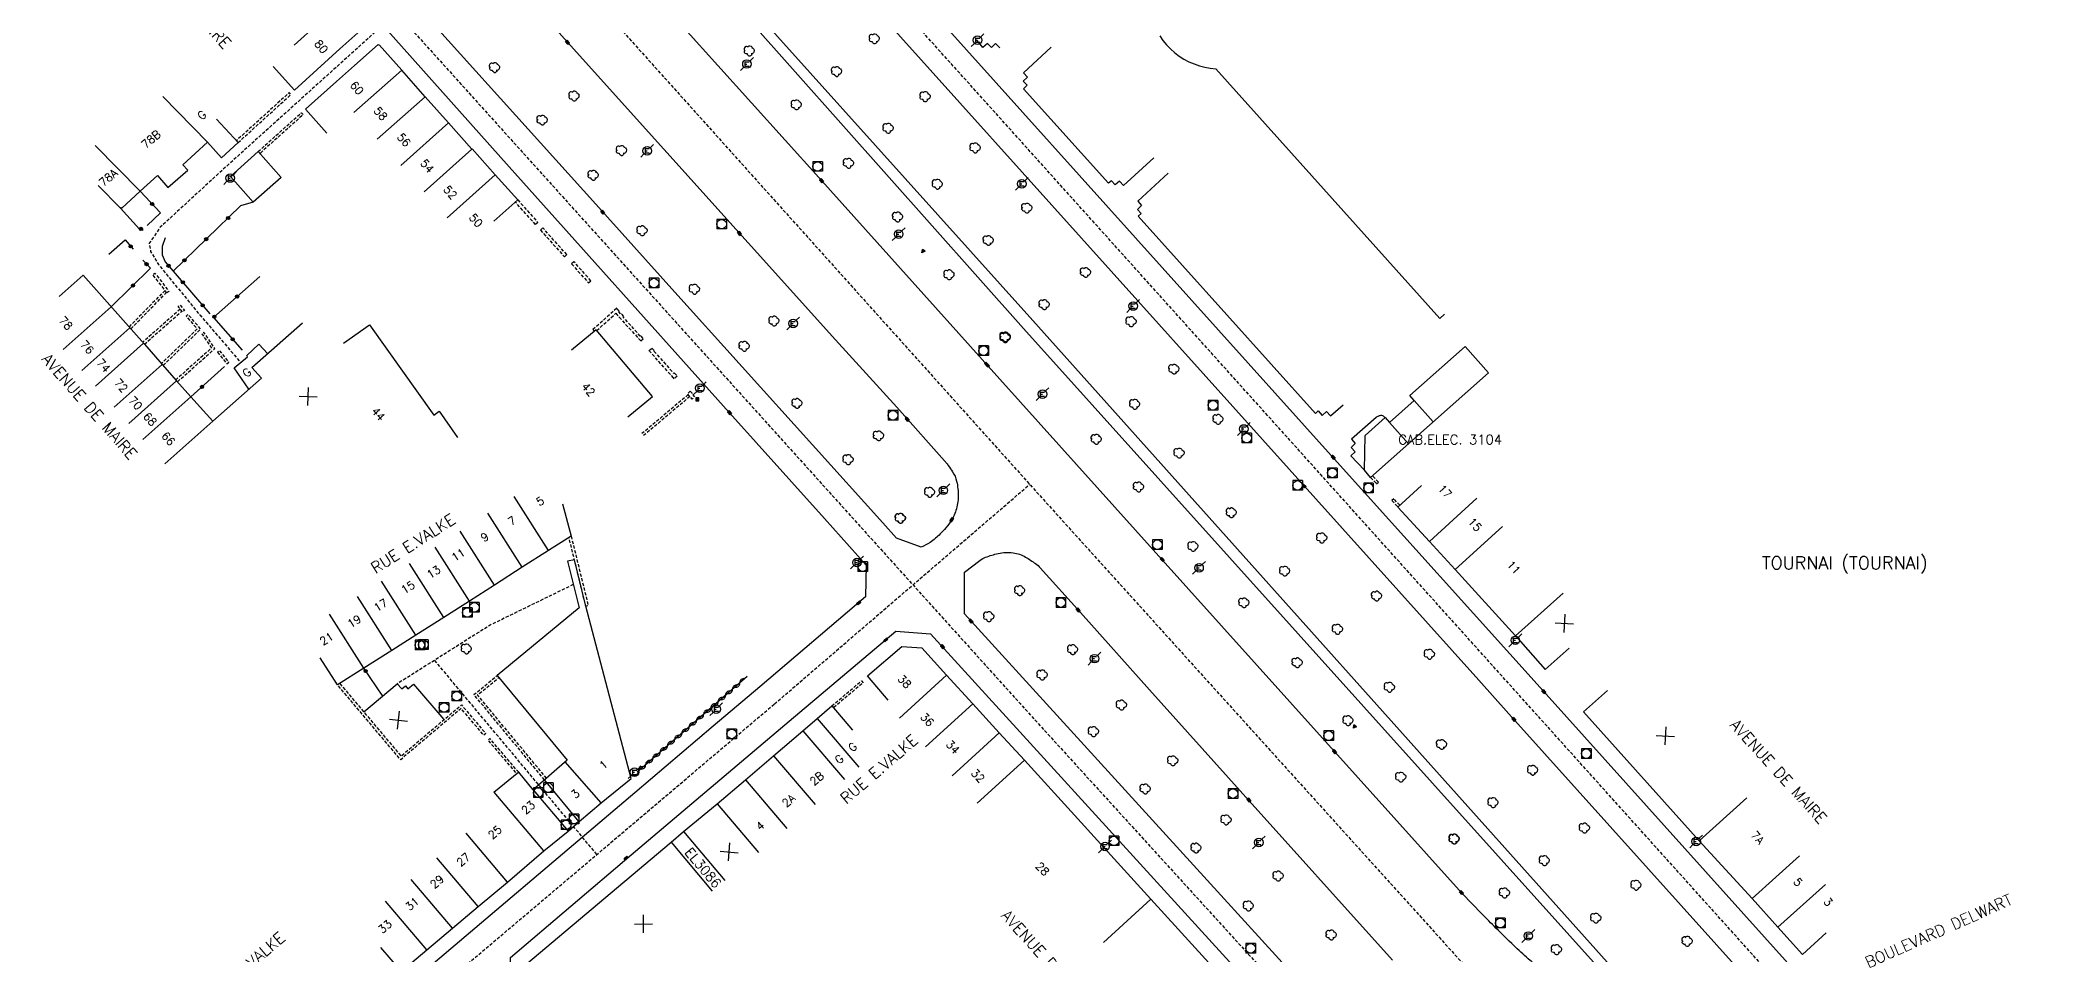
# Model space of a CAD drawing. Header units: millimetres. Extents: x 79000 to 80000, y 145000 to 146001.
# Drawn here: x 79686.9 to 80000, y 145202 to 145345 of the extents above; entities that cross this region are included whole.
import ezdxf
from ezdxf.enums import TextEntityAlignment as Align

# ---------------------------------------------------------------- set-up
doc = ezdxf.new("R2010")
doc.units = ezdxf.units.MM
doc.linetypes.add('DASHED', pattern=[0.75, 0.5, -0.25])
doc.layers.get('0').update_dxf_attribs({"linetype": 'CONTINUOUS'})
for name, color, linetype in [('W0001', 6, 'DASHED'), ('W0008', 7, 'CONTINUOUS'), ('W0100', 7, 'CONTINUOUS'), ('W0112', 1, 'DASHED'), ('W0300', 7, 'CONTINUOUS'), ('W0310', 3, 'CONTINUOUS'), ('W0322', 7, 'CONTINUOUS'), ('W0330', 7, 'CONTINUOUS'), ('W0400', 7, 'CONTINUOUS'), ('W0420', 7, 'CONTINUOUS'), ('W0471', 7, 'CONTINUOUS'), ('W0851', 7, 'CONTINUOUS'), ('W0980', 7, 'CONTINUOUS'), ('W0984', 7, 'CONTINUOUS'), ('W0989', 7, 'CONTINUOUS'), ('W0991', 7, 'CONTINUOUS'), ('W1102', 7, 'CONTINUOUS')]:
    doc.layers.add(name, color=color, linetype=linetype)
doc.styles.get("Standard").update_dxf_attribs({"font": 'romans.shx', "width": 0.85})

# ---------------------------------------------------------------- blocks, each defined once
blk = doc.blocks.new('T400')
for p, q in [((-0.15, 0.3), (0.15, 0.3)), ((-0.15, -0.25), (-0.15, 0.3)), ((-0.15, 0.15), (0.15, 0.15)), ((-0.15, 0), (0.15, 0)), ((0.15, 0.3), (0.15, -0.25)), ((-0.15, -0.15), (0.15, -0.15)), ((-0.15, -0.25), (-0.15, -0.3)), ((-0.15, -0.3), (0.15, -0.3)), ((0.15, -0.3), (0.15, -0.25))]:
    blk.add_line(p, q)
blk = doc.blocks.new('T300')
for p, q in [((-0.8, 0.51), (-0.86, 0.34)), ((-0.86, 0.34), (-0.86, 0.17)), ((-0.86, 0.17), (-0.74, 0.06)), ((-0.69, 0.63), (-0.8, 0.51)), ((-0.8, -0.06), (-0.74, 0.06)), ((-0.74, 0.06), (-0.69, 0.11)), ((-0.57, 0.69), (-0.69, 0.63)), ((-0.46, 0.69), (-0.57, 0.69)), ((-0.29, 0.63), (-0.46, 0.69)), ((-0.29, 0.63), (-0.17, 0.74)), ((-0.23, 0.57), (-0.29, 0.63)), ((-0.17, 0.74), (-0.06, 0.8)), ((-0.06, 0.8), (0.06, 0.8)), ((0.06, 0.8), (0.23, 0.74)), ((0.23, 0.74), (0.34, 0.63)), ((0.34, 0.63), (0.4, 0.51)), ((0.46, 0.46), (0.34, 0.46)), ((0.4, 0.51), (0.4, 0.46)), ((0.57, 0.4), (0.46, 0.46)), ((0.57, 0.4), (0.69, 0.29)), ((0.69, 0.29), (0.74, 0.17)), ((0.74, 0.06), (0.69, -0.17)), ((0.74, 0.17), (0.74, 0.06)), ((-0.8, -0.17), (-0.8, -0.06)), ((-0.8, -0.23), (-0.8, -0.17)), ((-0.74, -0.34), (-0.8, -0.23)), ((-0.69, -0.4), (-0.74, -0.34)), ((-0.51, -0.46), (-0.69, -0.4)), ((-0.4, -0.46), (-0.51, -0.46)), ((-0.4, -0.46), (-0.34, -0.46)), ((-0.34, -0.46), (-0.34, -0.4)), ((-0.34, -0.51), (-0.34, -0.46)), ((-0.29, -0.63), (-0.34, -0.51)), ((-0.17, -0.74), (-0.29, -0.63)), ((-0.06, -0.8), (-0.17, -0.74)), ((0.06, -0.8), (-0.06, -0.8)), ((0.17, -0.74), (0.06, -0.8)), ((0.23, -0.69), (0.17, -0.74)), ((0.29, -0.46), (0.23, -0.46)), ((0.29, -0.63), (0.23, -0.69)), ((0.46, -0.4), (0.29, -0.46)), ((0.34, -0.51), (0.29, -0.63)), ((0.34, -0.51), (0.34, -0.46)), ((0.57, -0.34), (0.46, -0.4)), ((0.63, -0.29), (0.57, -0.34)), ((0.69, -0.17), (0.63, -0.29))]:
    blk.add_line(p, q)
blk = doc.blocks.new('T471')
for p, q in [((-0.333334, 0.333334), (-0.333334, -0.333334)), ((-0.333334, 0.333334), (0.333334, 0.333334)), ((-0.333334, 0), (0, 0)), ((0.500001, 0.500001), (1.000002, 1.000002)), ((-0.500001, -0.500001), (-1.000002, -1.000002)), ((-0.333334, -0.333334), (0.333334, -0.333334))]:
    blk.add_line(p, q)
blk.add_ellipse((0, 0), major_axis=(0.471405, 0.471405), ratio=1, start_param=5.4977871438, end_param=11.780972451)
blk = doc.blocks.new('t330o')
at = {"color": 0, "linetype": 'Continuous'}
for p, q in [((0.25, -0.25), (-0.25, 0.25)), ((-0.25, -0.25), (0.25, 0.25)), ((-0.25, 0.25), (-0.25, -0.25)), ((0.25, 0.25), (-0.25, 0.25)), ((0.25, -0.25), (0.25, 0.25)), ((-0.25, -0.25), (0.25, -0.25)), ((-0.25, -0.25), (-0.25, -0.25))]:
    blk.add_line(p, q, dxfattribs=at)
blk = doc.blocks.new('T420')
for p, q in [((0.75, 0.75), (-0.75, 0.75)), ((-0.75, 0.75), (-0.75, -0.75)), ((0.75, 0.75), (0.75, -0.75)), ((0.75, -0.75), (-0.75, -0.75))]:
    blk.add_line(p, q)
blk.add_ellipse((0, 0), major_axis=(-0.53, 0.53), ratio=1, start_param=3.926991, end_param=10.210176)
blk = doc.blocks.new('T851')
for p, q in [((-0.25, -0.15), (0, 0.32)), ((0, 0.32), (0.25, -0.15)), ((-0.25, -0.15), (0.25, -0.15))]:
    blk.add_line(p, q)
for major_axis in [(-0.106, 0.106), (-0.0354, 0.0354), (-0.0236, 0.0236)]:
    blk.add_ellipse((0, 0), major_axis=major_axis, ratio=1, start_param=3.926991, end_param=10.210176)
blk = doc.blocks.new('t991o')
at = {"color": 0, "linetype": 'Continuous'}
for p, q in [((-1, 1), (1, -1)), ((-1, -1), (1, 1))]:
    blk.add_line(p, q, dxfattribs=at)
blk = doc.blocks.new('t310o')
at = {"color": 0, "linetype": 'Continuous'}
for centre, start, end in [((-0.5, 0.38), 216.8699, 323.1304), ((0.5, -0.37), 36.8699, 143.1303)]:
    blk.add_arc(centre, 0.625, start, end, dxfattribs=at)
blk = doc.blocks.new('t322o')
at = {"color": 0, "linetype": 'Continuous'}
for radius in [0.25, 0.15]:
    blk.add_circle((0, 0), radius, dxfattribs=at)

msp = doc.modelspace()

# ---------------------------------------------------------------- linework, layer by layer
at = {"layer": 'W0001', "flags": 128}
for points in [[(79963.09, 145165.44), (79969.09, 145174.02), (79969.71, 145184.44), (79966.09, 145189.08), (79959.38, 145196.61), (79770.61, 145406.59), (79726.89, 145455.18), (79724, 145458.49), (79721.42, 145461.79), (79719.42, 145464.75)], [(79690.56, 145449.1), (79706.95, 145426.67), (79719.23, 145411.81), (79842.81, 145274.16), (79940.23, 145166.35)], [(79671.84, 145435.86), (79677.01, 145426.35), (79683.72, 145416.76), (79694.77, 145402.83), (79702.61, 145393.65), (79840.04, 145241.3), (79925.63, 145147.29), (79924.76, 145138.37), (79910.66, 145105.29)], [(79742.62, 145349.3), (79715.52, 145324.82), (79705.68, 145315.76), (79703.97, 145313.26), (79704.19, 145311.99), (79705.42, 145309.93), (79711.86, 145302.09), (79718.27, 145294.63)], [(79801.66, 145241.25), (79841.54, 145275.58)], [(79770.22, 145259.91), (79757.24, 145253.57), (79742.71, 145244.38), (79742.71, 145244.38)], [(79773.91, 145217.73), (79748.56, 145248.08)], [(79694.83, 145150.69), (79801.66, 145241.25)]]:
    msp.add_lwpolyline(points, dxfattribs=at)
at = {"layer": 'W0008'}
for points in [[(79642.24, 145353.74), (79648.71, 145360.91), (79683.16, 145399.03), (79685.43, 145401.53, -0.027578), (79685.61, 145401.7, -0.008218), (79686.25, 145402.24, -0.101776), (79687.23, 145402.77, -0.072139), (79688.78, 145402.99, -0.071548), (79690.26, 145402.77, -0.110982), (79691.1, 145402.29, -0.008578), (79691.81, 145401.64, -0.018846), (79692.11, 145401.32), (79713.25, 145377.7), (79739.05, 145348.9), (79760.2, 145325.21), (79793.68, 145287.79), (79809.5, 145270.24), (79816.01, 145262.96), (79815.9, 145257.98), (79799.35, 145243.95)], [(79805.91, 145400.51), (79796.64, 145389.29, 0.027193), (79796.39, 145388.95, 0.009325), (79795.73, 145387.91, 0.093489), (79795.19, 145386.46, 0.107732), (79795.25, 145385.11, 0.060169), (79795.76, 145383.82, 0.058218), (79796.59, 145382.65), (79801.11, 145377.61), (79888.65, 145280.11), (79922.21, 145242.77), (79968.79, 145190.95), (79977.7, 145181.11, 0.039142), (79979.29, 145179.61, 0.04112), (79981.01, 145178.45, 0.112042), (79982.95, 145177.87, 0.069686), (79986.16, 145178.1, 0.016828), (79989.66, 145178.97, 0.033571), (79991.37, 145179.58), (80000, 145183.36)], [(79756.49, 145359.03), (79770.74, 145343.16), (79811.22, 145298.16), (79820.79, 145287.66), (79828.62, 145278.78, -0.02626), (79828.82, 145278.51, -0.007294), (79829.5, 145277.53, -0.091566), (79830.12, 145276.08, -0.059628), (79830.37, 145273.69, -0.071009), (79830.02, 145271.51, -0.075837), (79829.12, 145269.65, -0.033791), (79828.22, 145268.53, -0.024879), (79826.84, 145267.15, -0.046284), (79825.98, 145266.5, -0.031266), (79824.57, 145265.76), (79820.73, 145267.14), (79818.57, 145269.54), (79785.63, 145306.13), (79773.73, 145319.39), (79718.96, 145380.17)], [(79897.06, 145286.02, 0.099097), (79896.69, 145286.3, 0.152603), (79896.38, 145286.33, 0.050888), (79895.91, 145286.2, 0.086787), (79895.66, 145286.05), (79891.82, 145282.65), (79892.41, 145281.96), (79891.74, 145281.34), (79892.38, 145280.66), (79891.72, 145280.05), (79893.84, 145277.78)], [(79900.79, 145179.11), (79831.37, 145255.33), (79831.36, 145261.87), (79833.77, 145263.7, -0.071878), (79834.65, 145264.18, -0.034939), (79836.61, 145264.77, -0.087597), (79838.95, 145264.88, -0.100187), (79840.9, 145264.21, -0.027406), (79842.45, 145263.19, -0.050449), (79843.19, 145262.52), (79849.47, 145255.53), (79860.27, 145243.48), (79874.41, 145227.69), (79898.21, 145201.18, -0.002947)], [(79920.03, 145200.91, -0.019812), (79917.71, 145202.97, -0.003594), (79914.38, 145206.22, -0.005311), (79912.17, 145208.46), (79909.13, 145211.6)]]:
    msp.add_lwpolyline(points, format="xyb", dxfattribs=at)
for points in [[(79793.08, 145377.08), (79877.91, 145282.59), (79911.69, 145244.96), (79916.41, 145239.72), (79965.12, 145185.44)], [(79776.36, 145372.24), (79840.58, 145299.96), (79936.64, 145193.05)], [(79938.43, 145193.42), (79842.02, 145301.18), (79777.56, 145373.01)], [(79909.13, 145211.6), (79860.85, 145265.33), (79834.11, 145295.12), (79808.59, 145323.53), (79782.31, 145352.8)], [(79860.93, 145326.64), (79856.18, 145322.31), (79855.57, 145322.97), (79854.91, 145322.38), (79854.3, 145323.03), (79853.86, 145322.67), (79840.59, 145337.43), (79841.14, 145337.96), (79840.53, 145338.62), (79841.2, 145339.25), (79840.59, 145339.91), (79844.91, 145343.91)], [(79863.16, 145324.2), (79858.43, 145319.83), (79859.02, 145319.17), (79858.36, 145318.57), (79858.95, 145317.9), (79858.49, 145317.49), (79886.17, 145286.68), (79886.63, 145287.07), (79887.25, 145286.33), (79887.93, 145286.99), (79888.54, 145286.27), (79890.49, 145288.03)], [(79803.96, 145238.55), (79820.61, 145252.63), (79826.05, 145252.21), (79895.83, 145175.61), (79912.77, 145156.97), (79921.54, 145147.18), (79922.55, 145141.97), (79919.38, 145134.51), (79907.44, 145106.66)]]:
    msp.add_lwpolyline(points, dxfattribs=at)
at = {"layer": 'W0008', "flags": 128}
for points in [[(79836.85, 145343.84), (79836.22, 145344.49), (79835.57, 145343.87), (79834.96, 145344.51), (79834.24, 145343.89), (79833.33, 145344.96)], [(79885.31, 145110.28), (79866.96, 145122.88), (79830.76, 145147.73), (79795.59, 145171.89), (79760.61, 145195.97), (79760.42, 145201.63), (79779.29, 145217.65), (79803.96, 145238.55)]]:
    msp.add_lwpolyline(points, dxfattribs=at)
msp.add_lwpolyline([(79799.35, 145243.95), (79792.08, 145237.79), (79779.85, 145227.38), (79744.57, 145197.47), (79721.55, 145177.97), (79703.89, 145162.99), (79698.98, 145158.88, -0.044144), (79698.49, 145158.54, -0.049931), (79698.01, 145158.32, -0.047065), (79697.46, 145158.2, -0.03493), (79696.69, 145158.15), (79691.72, 145158.18, -0.042892), (79690.96, 145158.25, -0.044765), (79690.26, 145158.44, -0.025058), (79689.73, 145158.67, -0.037391), (79689.4, 145158.86), (79683.95, 145162.64), (79683.49, 145165.5), (79619.12, 145210.53)], format="xyb", dxfattribs=at)
at = {"layer": 'W0100'}
for points in [[(79737.52, 145346.98), (79733.78, 145343.66)], [(79861.85, 145345.68), (79862.36, 145344.96), (79862.92, 145344.28), (79863.53, 145343.65), (79864.19, 145343.06), (79864.89, 145342.53), (79865.63, 145342.06), (79866.41, 145341.65), (79867.21, 145341.3), (79868.05, 145341.01), (79868.9, 145340.79), (79869.76, 145340.63), (79870.64, 145340.54), (79905.6, 145301.52), (79906.34, 145302.18)], [(79734.33, 145297.65), (79738.4, 145300.54), (79748.42, 145286.41), (79749.28, 145287.01), (79752.13, 145282.9)]]:
    msp.add_lwpolyline(points, dxfattribs=at)
at = {"layer": 'W0100', "flags": 128}
for points in [[(79757.82, 145316.7), (79761.54, 145320.04), (79758.04, 145323.94), (79754.45, 145328.02), (79754.4, 145327.97), (79750.74, 145332.07), (79747.08, 145336.18), (79743.44, 145340.32), (79739.91, 145344.27), (79739.84, 145344.22), (79739.72, 145344.34), (79736.07, 145341.07)], [(79723.32, 145340.89), (79726.68, 145337.18), (79733.78, 145343.66)], [(79731.7, 145330.49), (79728.38, 145334.23), (79733.24, 145338.54), (79736.07, 145341.07)], [(79695.98, 145322.32), (79699.49, 145318.75), (79699.6, 145318.86), (79699.7, 145318.76), (79702.56, 145321.4), (79705.28, 145323.88), (79706.9, 145322), (79710.03, 145324.68), (79709.23, 145325.55), (79713.09, 145329.07), (79715.28, 145326.64), (79717.85, 145329), (79714.49, 145332.69)], [(79689.92, 145304.97), (79693.67, 145308.28), (79703.21, 145297.49), (79706.01, 145294.31), (79708.26, 145291.78), (79710.49, 145289.27), (79713.89, 145285.46), (79721.5, 145292.18), (79720.03, 145293.84), (79727.94, 145300.81)], [(79719.55, 145290.46), (79717.27, 145293.79), (79719.34, 145295.53), (79719.2, 145295.74), (79721.11, 145297.5), (79722.49, 145296)], [(79778.76, 145286.11), (79782.58, 145289.33), (79773.78, 145299.75), (79769.96, 145296.53)], [(79913.22, 145293.01), (79894.79, 145276.67), (79893.84, 145277.78), (79893.93, 145283.21), (79897.06, 145286.02), (79897.73, 145285.27), (79901.61, 145288.7), (79900.94, 145289.45), (79909.59, 145297.12), (79913.22, 145293.01)], [(79902.73, 145275.42), (79899.06, 145272.03), (79904.02, 145266.66), (79908.03, 145262.27), (79917.45, 145251.9), (79922.1, 145246.65), (79925.84, 145249.96)], [(79768.56, 145272.55), (79769.89, 145267.47), (79766.37, 145265.25), (79762.26, 145262.62), (79757.9, 145259.82), (79754.02, 145257.34), (79749.99, 145254.75), (79745.64, 145252), (79741.88, 145249.59), (79737.49, 145246.83), (79733.37, 145244.22), (79730.7, 145248.44)], [(79740.1, 145203.2), (79743.34, 145199.4), (79747.35, 145202.81), (79751.38, 145206.2), (79755.35, 145209.56), (79759.94, 145213.4), (79765.65, 145218.27), (79769.41, 145221.37), (79771.16, 145222.85), (79774.56, 145225.78), (79779.25, 145229.58), (79772.18, 145256.53), (79770.41, 145263.77), (79769.32, 145263.55), (79771.13, 145256.27), (79758.35, 145245.69), (79769.29, 145232.48), (79763.95, 145227.82), (79761.7, 145230.56), (79757.83, 145227.4)], [(79819.42, 145241.86), (79816.19, 145245.67), (79821.54, 145250.22), (79824.69, 145250), (79828.56, 145245.76), (79832.66, 145241.29), (79836.79, 145236.76), (79840.71, 145232.47), (79860.49, 145210.71), (79871.14, 145199)], [(79737.49, 145240.01), (79742.71, 145244.38), (79743.42, 145243.59), (79743.99, 145244.07), (79744.39, 145243.61), (79745.25, 145244.32), (79750.02, 145238.8)], [(79806.11, 145237.05), (79808.33, 145238.97), (79810.62, 145240.93), (79813.87, 145237.14)], [(79931.8, 145243.35), (79928.07, 145240.01), (79946.16, 145219.85), (79954.42, 145210.82), (79958.43, 145206.34), (79962.29, 145202.1), (79965.99, 145205.46)], [(79813.28, 145168.92), (79810.45, 145164.8), (79787.76, 145180.44), (79786.75, 145181.14), (79786.68, 145181.04), (79781.91, 145184.32), (79781.97, 145184.41), (79781.96, 145184.41), (79763.04, 145197.35), (79762.79, 145200.54), (79785.52, 145219.63), (79787.46, 145221.29), (79792.72, 145225.66), (79797.12, 145229.41), (79801.52, 145233.15), (79806.11, 145237.05)], [(79771.16, 145222.84), (79765.74, 145229.38)], [(79763.95, 145227.82), (79769.41, 145221.37)]]:
    msp.add_lwpolyline(points, dxfattribs=at)
msp.add_lwpolyline([(79724.61, 145323.54), (79720.2, 145319.67), (79716.65, 145323.72), (79720.99, 145327.6)], close=True, dxfattribs=at)
at = {"layer": 'W0112', "flags": 128}
for points in [[(79717.85, 145329), (79726.11, 145336.51), (79725.84, 145336.81), (79717.58, 145329.29)], [(79720.99, 145327.6), (79727.76, 145333.68), (79728.03, 145333.38), (79721.26, 145327.3)], [(79706.44, 145305.89), (79700.82, 145300.19)], [(79701.09, 145299.89), (79706.68, 145305.57)], [(79708.8, 145302.96), (79702.95, 145297.79)], [(79703.21, 145297.49), (79709.06, 145302.65)], [(79706.15, 145294.16), (79712.03, 145299.85), (79710.03, 145302.14), (79709.73, 145301.87), (79711.47, 145299.89), (79705.88, 145294.46)], [(79708.39, 145291.63), (79714.23, 145296.8), (79712.5, 145299.34), (79712.17, 145299.11), (79713.7, 145296.87), (79708.13, 145291.93)], [(79788.18, 145289.6), (79780.96, 145283.51)], [(79788.45, 145289.31), (79781.22, 145283.2)], [(79769.89, 145267.47), (79772.57, 145256.62), (79772.18, 145256.53), (79769.56, 145267.26)], [(79733.76, 145244.43), (79743.31, 145233.09), (79752.74, 145241.11), (79756.57, 145236.61), (79756.27, 145236.35), (79752.7, 145240.55), (79743.26, 145232.53), (79733.45, 145244.17)], [(79765.74, 145229.38), (79754.71, 145242.71), (79758.35, 145245.69)], [(79766.05, 145229.64), (79755.27, 145242.65), (79758.6, 145245.38)], [(79810.62, 145240.93), (79815.27, 145244.87), (79815.53, 145244.57), (79810.87, 145240.63)], [(79761.7, 145230.56), (79757.19, 145235.85), (79756.89, 145235.59), (79761.4, 145230.3)]]:
    msp.add_lwpolyline(points, dxfattribs=at)
at = {"layer": 'W0112'}
for points in [[(79761.54, 145320.04), (79764.71, 145316.51), (79764.34, 145316.18), (79761.17, 145319.71)], [(79773.89, 145299.62), (79776.89, 145302.32), (79777.4, 145301.7), (79777.4, 145301.7), (79780.76, 145298.01), (79781.16, 145298.38), (79780.78, 145298.79), (79780.7, 145298.75), (79778.03, 145301.74), (79778.12, 145301.82), (79777.67, 145302.33), (79777.59, 145302.25), (79777.36, 145302.53), (79777.44, 145302.62), (79777.01, 145303.1), (79773.3, 145299.76), (79773.51, 145299.52)], [(79894.79, 145276.67), (79895.74, 145275.67), (79896.03, 145275.94), (79895.09, 145276.93)], [(79899.35, 145272.3), (79898.44, 145273.31), (79898.14, 145273.04), (79899.06, 145272.03)]]:
    msp.add_lwpolyline(points, dxfattribs=at)
for points in [[(79765.1, 145315.33), (79768.85, 145311.15), (79769.22, 145311.49), (79765.47, 145315.66)], [(79772.61, 145307.06), (79772.98, 145307.39), (79770.34, 145310.38), (79769.97, 145310.04)], [(79786.46, 145292.49), (79786.01, 145292.09), (79785.9, 145292.21), (79785.9, 145292.21), (79782.14, 145296.4), (79782.14, 145296.4), (79782.07, 145296.48), (79782.52, 145296.87), (79782.89, 145296.44), (79782.83, 145296.38), (79785.93, 145292.93), (79786.01, 145293.01)]]:
    msp.add_lwpolyline(points, close=True, dxfattribs=at)
at = {"layer": 'W0112', "flags": 128}
for points in [[(79706.74, 145305.5), (79704.55, 145308.36), (79704.87, 145308.61), (79707.05, 145305.75)], [(79709.16, 145302.53), (79708.48, 145303.35), (79708.79, 145303.61), (79709.47, 145302.78)], [(79714.65, 145296.24), (79716.1, 145294.44), (79716.42, 145294.69), (79714.96, 145296.49)], [(79788.5, 145290.15), (79788.78, 145289.85), (79788.78, 145289.85), (79788.7, 145289.78), (79789.17, 145289.26), (79788.81, 145288.92), (79788.33, 145289.44), (79788.05, 145289.74)]]:
    msp.add_lwpolyline(points, close=True, dxfattribs=at)
at = {"layer": 'W0310', "flags": 128}
msp.add_lwpolyline([(79797.39, 145245.53), (79780.19, 145230.59)], dxfattribs=at)
at = {"layer": 'W0322', "flags": 128}
for points in [[(79703.66, 145316.05), (79705.72, 145318), (79702.56, 145321.4)], [(79720.2, 145319.67), (79718.25, 145319.1), (79707.71, 145308.91), (79713.44, 145302.25)], [(79699.49, 145318.75), (79702.45, 145315.45), (79702.6, 145315.59), (79702.86, 145315.29), (79703.02, 145315.44)], [(79697.64, 145311.54), (79700.21, 145313.8), (79701.45, 145312.34)], [(79706.45, 145314.13), (79705.99, 145312.77), (79706.01, 145311.45), (79706.47, 145310.37), (79707.71, 145308.91)], [(79698.04, 145303.34), (79704.19, 145309.35), (79702.96, 145310.61)], [(79721.26, 145308.07), (79714, 145301.65), (79718.5, 145296.56)], [(79715.73, 145294), (79710.49, 145289.27)], [(79740.46, 145242.48), (79737.5, 145246.83)]]:
    msp.add_lwpolyline(points, dxfattribs=at)
at = {"layer": 'W1102', "flags": 128}
for points in [[(79734.04, 145350.91), (79726.6, 145344.23)], [(79743.44, 145340.32), (79735.96, 145333.69)], [(79713.09, 145329.07), (79706.09, 145336.21)], [(79747.08, 145336.18), (79739.59, 145329.56)], [(79750.74, 145332.07), (79743.27, 145325.42)], [(79702.56, 145321.4), (79695.55, 145328.54)], [(79754.4, 145327.97), (79746.94, 145321.31)], [(79758.04, 145323.94), (79750.55, 145317.26)], [(79698.04, 145303.34), (79690.54, 145296.65)], [(79700.97, 145300.05), (79693.47, 145293.36)], [(79703.09, 145297.63), (79695.59, 145290.94)], [(79706.01, 145294.31), (79698.52, 145287.62)], [(79708.26, 145291.78), (79700.77, 145285.09)], [(79710.49, 145289.27), (79703, 145282.57)], [(79901.61, 145288.7), (79904.58, 145285.35)], [(79713.89, 145285.46), (79706.39, 145278.77)], [(79897.73, 145285.27), (79900.71, 145281.91)], [(79766.37, 145265.25), (79761, 145273.68)], [(79904.02, 145266.66), (79911.38, 145273.43)], [(79762.26, 145262.62), (79756.89, 145271.05)], [(79908.03, 145262.27), (79915.42, 145269)], [(79754.02, 145257.34), (79748.65, 145265.78)], [(79757.9, 145259.82), (79752.53, 145268.26)], [(79749.99, 145254.75), (79744.62, 145263.19)], [(79745.64, 145252), (79740.27, 145260.43)], [(79741.88, 145249.59), (79736.51, 145258.03)], [(79917.45, 145251.9), (79924.89, 145258.57)], [(79737.49, 145246.83), (79732.12, 145255.26)], [(79828.56, 145245.76), (79821.18, 145239.01)], [(79832.66, 145241.29), (79825.28, 145234.55)], [(79808.33, 145238.97), (79814.85, 145231.39)], [(79806.11, 145237.05), (79812.59, 145229.44)], [(79836.79, 145236.76), (79829.41, 145230.01)], [(79774.56, 145225.78), (79768.97, 145232.2)], [(79801.52, 145233.15), (79808, 145225.53)], [(79840.71, 145232.47), (79833.33, 145225.73)], [(79797.12, 145229.41), (79803.6, 145221.79)], [(79765.65, 145218.27), (79757.89, 145227.45)], [(79792.72, 145225.66), (79799.15, 145218.01)], [(79946.16, 145219.85), (79953.57, 145226.57)], [(79759.94, 145213.4), (79753.48, 145221.03)], [(79785.52, 145219.63), (79791.95, 145211.97)], [(79787.46, 145221.29), (79793.89, 145213.64)], [(79755.35, 145209.56), (79748.89, 145217.19)], [(79954.42, 145210.82), (79961.83, 145217.53)], [(79751.38, 145206.2), (79744.92, 145213.83)], [(79958.43, 145206.34), (79965.86, 145213.05)], [(79747.35, 145202.81), (79740.89, 145210.44)], [(79860.49, 145210.71), (79853.09, 145203.98)]]:
    msp.add_lwpolyline(points, dxfattribs=at)

# ---------------------------------------------------------------- block references
at = {"layer": 'W0300'}
for p in [(79797.77, 145343.32), (79817.3, 145345.23), (79757.97, 145340.73), (79811.4, 145340.11), (79770.38, 145336.27), (79805.11, 145334.91), (79825.23, 145336.19), (79765.41, 145332.51), (79819.46, 145331.23), (79777.8, 145327.76), (79833.05, 145328.17), (79813.27, 145325.77), (79773.38, 145323.89), (79827.14, 145322.49), (79841.13, 145318.76), (79781.01, 145315.22), (79820.93, 145317.37), (79835.1, 145313.7), (79850.3, 145308.7), (79789.19, 145306.08), (79828.97, 145308.34), (79843.84, 145303.67), (79801.62, 145301.1), (79857.42, 145301.02), (79796.97, 145297.16), (79837.73, 145298.49), (79837.74, 145298.59), (79837.75, 145298.64), (79864.11, 145293.58), (79805.21, 145288.23), (79857.97, 145288.09), (79870.99, 145285.73), (79817.96, 145283.16), (79851.97, 145282.62), (79864.91, 145280.46), (79813.2, 145279.43), (79825.94, 145274.34), (79858.58, 145275.17), (79873.07, 145271.14), (79821.35, 145270.26), (79821.37, 145270.27), (79867.09, 145265.87), (79887.2, 145267.2), (79881.41, 145262), (79840, 145258.95), (79875.04, 145257.05), (79895.77, 145258.11), (79835.18, 145254.89), (79889.66, 145252.92), (79753.55, 145249.85), (79848.28, 145249.73), (79883.37, 145247.69), (79904.03, 145249.02), (79843.52, 145245.77), (79897.78, 145243.86), (79855.91, 145241.07), (79851.54, 145236.92), (79891.3, 145238.64), (79905.93, 145234.91), (79863.92, 145232.36), (79920.15, 145230.89), (79859.62, 145227.95), (79899.54, 145229.81), (79913.96, 145225.82), (79872.25, 145223.12), (79928.24, 145221.84), (79867.55, 145218.72), (79907.86, 145220.14), (79907.91, 145220.14), (79921.98, 145216.75), (79880.39, 145214.34), (79915.76, 145211.7), (79936.3, 145212.91), (79875.73, 145209.66), (79930.01, 145207.76), (79888.68, 145205.13), (79923.88, 145202.84), (79944.3, 145204.13)]:
    msp.add_blockref('T300', p, dxfattribs=at)
at = {"layer": 'W0310', "rotation": 220.9841599550761}
for p in [(79795.12, 145243.56), (79796.25, 145244.54), (79791.72, 145240.61), (79792.86, 145241.59), (79793.99, 145242.58), (79787.2, 145236.67), (79788.33, 145237.66), (79789.46, 145238.64), (79790.59, 145239.62), (79783.8, 145233.72), (79784.93, 145234.71), (79786.06, 145235.69), (79780.4, 145230.77), (79781.53, 145231.75), (79782.67, 145232.74)]:
    msp.add_blockref('t310o', p, dxfattribs=at)
at = {"layer": 'W0322'}
for p, rotation in [((79704.42, 145319.4), 132.8847370797324), ((79702.67, 145315.51), 311.5228225245668), ((79716.3, 145317.21), 224.0259222168168), ((79701.07, 145312.78), 310.367943358965), ((79712.88, 145313.91), 224.0259222168168), ((79703.56, 145310), 134.3327676260715), ((79707, 145309.75), 310.2761165497294), ((79709.47, 145310.6), 224.0259222168168), ((79701.43, 145306.66), 44.36542286398596), ((79709.22, 145307.16), 310.72335827998), ((79712.32, 145303.56), 310.72335827998), ((79717.7, 145304.93), 221.4825493435883), ((79714.15, 145301.78), 221.4825493435883), ((79717.02, 145298.24), 311.4720820208104), ((79712.21, 145290.81), 222.1189803631394), ((79737.79, 145246.41), 124.1780918687115)]:
    msp.add_blockref('t322o', p, dxfattribs=dict(at, rotation=rotation))
at = {"layer": 'W0330'}
msp.add_blockref('t330o', (79789.61, 145288.86), dxfattribs=at)
at = {"layer": 'W0400'}
for p, rotation in [((79769.33, 145344.7), 42.55365235220197), ((79809.02, 145323.06), 223.2772025493762), ((79774.82, 145318.12), 220.6259915006678), ((79796.19, 145314.84), 30.70112792037798), ((79834.79, 145294.36), 222.0339026715809), ((79834.96, 145294.21), 222.8098445241478), ((79794.64, 145286.78), 223.6525856953074), ((79822.4, 145285.74), 219.7598035154548), ((79888.95, 145279.79), 222.3657020379405), ((79884.4, 145275.34), 223.049008877519), ((79829.37, 145270.06), 328.1750537889484), ((79862.23, 145263.82), 222.3126312272276), ((79814.81, 145257.03), 131.2848733460966), ((79849.11, 145255.94), 41.42637431669253), ((79832.37, 145254.22), 221.9387582334504), ((79819.05, 145251.26), 131.1713451883015), ((79827.91, 145250.2), 222.7179857768665), ((79921.85, 145243.19), 40.58065274272561), ((79917.2, 145238.83), 221.6246686939618), ((79889.18, 145233.8), 221.7151557686909), ((79875.77, 145226.21), 222.4825914107928), ((79778.48, 145217.16), 130.6113124135166), ((79908.98, 145211.78), 222.4957733341746)]:
    msp.add_blockref('T400', p, dxfattribs=dict(at, rotation=rotation))
at = {"layer": 'W0420'}
for p in [(79808.4, 145325.27), (79793.4, 145316.25), (79782.83, 145307.04), (79834.32, 145296.47), (79834.33, 145296.47), (79870.19, 145287.94), (79820.17, 145286.36), (79875.43, 145282.81), (79888.83, 145277.37), (79883.39, 145275.41), (79894.47, 145275), (79861.49, 145266.14), (79815.46, 145262.7), (79753.68, 145255.55), (79754.77, 145256.34), (79846.4, 145257.1), (79746.26, 145250.46), (79746.8, 145250.5), (79750.04, 145240.69), (79752.02, 145242.47), (79794.98, 145236.57), (79888.24, 145236.28), (79928.49, 145233.48), (79764.74, 145227.37), (79766.32, 145228.15), (79873.29, 145227.24), (79769.09, 145222.35), (79770.35, 145223.27), (79854.71, 145219.85), (79915.07, 145207), (79876.05, 145203.05)]:
    msp.add_blockref('T420', p, dxfattribs=at)
at = {"layer": 'W0471'}
for p in [(79833.39, 145345.02), (79797.36, 145341.29), (79781.77, 145327.73), (79716.62, 145323.46), (79840.32, 145322.57), (79821.07, 145314.69), (79857.69, 145303.45), (79804.57, 145300.72), (79790.01, 145290.6), (79843.53, 145289.68), (79875, 145284.24), (79828.05, 145274.64), (79814.55, 145263.37), (79868, 145262.54), (79917.42, 145251.2), (79851.65, 145248.33), (79792.56, 145240.43), (79779.8, 145230.57), (79853.31, 145218.97), (79877.33, 145219.59), (79945.66, 145219.76), (79919.44, 145204.98)]:
    msp.add_blockref('T471', p, dxfattribs=at)
at = {"layer": 'W0851'}
for p, rotation in [((79824.89, 145312.03), 144.3993749758413), ((79892.31, 145237.7), 144.39937497585)]:
    msp.add_blockref('T851', p, dxfattribs=dict(at, rotation=rotation))
at = {"layer": 'W0991'}
for p, rotation in [((79728.82, 145289.3), 43.39231540404546), ((79925.07, 145253.85), 311.8984229154752), ((79742.92, 145238.71), 38.99136854601842), ((79940.85, 145236.25), 311.8984229154752), ((79794.58, 145218.11), 39.88722532104001), ((79781.2, 145206.86), 45.78060000963849)]:
    msp.add_blockref('t991o', p, dxfattribs=dict(at, rotation=rotation))

# ---------------------------------------------------------------- texts
at = {"layer": 'W0980'}
msp.add_text('TOURNAI (TOURNAI)', height=2, dxfattribs=at).set_placement((79968.87, 145263.17), align=Align.MIDDLE)
at = {"layer": 'W0984'}
msp.add_text('CAB.ELEC. 3104', height=1.5, dxfattribs=at).set_placement((79907.23, 145282.57), align=Align.MIDDLE)
msp.add_text('EL3086', height=1.5, rotation=310.0334, dxfattribs=at).set_placement((79790.52, 145215.63), align=Align.MIDDLE)
at = {"layer": 'W0989'}
for s, rotation, p in [('AVENUE DE MAIRE', 312.2683, (79709.2, 145351.87)), ('AVENUE DE MAIRE', 311.2709, (79694.64, 145287.76)), ('RUE E.VALKE', 32.5554, (79745.2, 145266.32)), ('AVENUE DE MAIRE', 312.2683, (79958.53, 145230.71)), ('RUE E.VALKE', 40.842, (79818, 145231.07)), ('BOULEVARD DELWART', 23.977, (79983.56, 145205.77)), ('AVENUE DE MAIRE', 312.2683, (79844.67, 145200.89)), ('RUE E.VALKE', 40.842, (79719.11, 145200.19))]:
    msp.add_text(s, height=1.75, rotation=rotation, dxfattribs=at).set_placement(p, align=Align.MIDDLE)
at = {"layer": 'W0991'}
for s, rotation, p in [('80', 311.27, (79730.85, 145344)), ('60', 311.27, (79736.42, 145337.54)), ('58', 311.27, (79740.14, 145333.53)), ('G', 40.3397, (79712.19, 145333.28)), ('78B', 40.3397, (79704.25, 145329.52)), ('56', 311.27, (79743.77, 145329.43)), ('54', 311.27, (79747.4, 145325.33)), ('78A', 40.3397, (79697.58, 145323.52)), ('52', 311.27, (79751.02, 145321.23)), ('50', 311.27, (79755.03, 145316.84)), ('78', 311.756, (79690.95, 145300.77)), ('76', 311.756, (79694.28, 145297)), ('74', 311.756, (79696.82, 145294.14)), ('72', 311.756, (79699.57, 145291.02)), ('G', 41.4259, (79719.22, 145293.05)), ('42', 311.27, (79772.59, 145290.42)), ('70', 311.756, (79701.83, 145288.29)), ('68', 311.756, (79704.1, 145285.76)), ('44', 311.27, (79739.76, 145286.6)), ('66', 311.756, (79706.96, 145282.71)), ('17', 312.3641, (79906.43, 145274.48)), ('5', 32.3489, (79765.06, 145272.94)), ('7', 32.3489, (79760.66, 145269.87)), ('15', 312.3641, (79911.1, 145269.29)), ('9', 32.3489, (79756.39, 145267.34)), ('13', 32.3489, (79748.4, 145261.88)), ('11', 32.3489, (79752.26, 145264.55)), ('11', 312.3641, (79917.17, 145262.6)), ('15', 32.3489, (79744.4, 145259.48)), ('17', 32.3489, (79740.13, 145256.69)), ('19', 32.3489, (79736, 145254.16)), ('21', 32.3489, (79731.69, 145251.44)), ('38', 313.356, (79821.99, 145244.75)), ('36', 313.356, (79825.52, 145238.8)), ('G', 41.6173, (79813.88, 145234.51)), ('34', 313.356, (79829.53, 145234.51)), ('1', 40.7297, (79774.94, 145231.73)), ('G', 41.6173, (79811.78, 145232.6)), ('2B', 40.3319, (79808.28, 145229.6)), ('32', 313.356, (79833.45, 145230.03)), ('23', 40.4263, (79763.19, 145225.06)), ('3', 40.7297, (79770.54, 145227.2)), ('2A', 40.3319, (79803.88, 145226.14)), ('25', 40.4263, (79757.99, 145221.19)), ('4', 40.3319, (79799.44, 145222.19)), ('7A', 312.2483, (79955.25, 145220.36)), ('27', 40.4263, (79753.06, 145216.93)), ('28', 313.356, (79843.54, 145215.47)), ('29', 40.4263, (79748.93, 145213.47)), ('5', 312.2483, (79961.59, 145213.4)), ('31', 40.4263, (79745.06, 145210)), ('33', 40.4263, (79740.81, 145206.44))]:
    msp.add_text(s, height=1.25, rotation=rotation, dxfattribs=at).set_placement(p, align=Align.MIDDLE)
msp.add_text('3', height=1.25, rotation=312.2483, dxfattribs=at).set_placement((79965.48, 145210.28))

doc.saveas('drawing.dxf')
